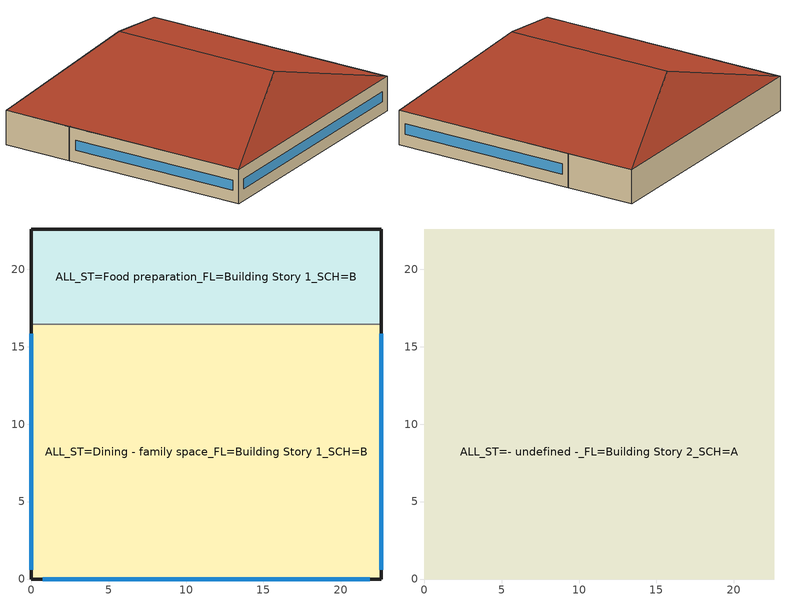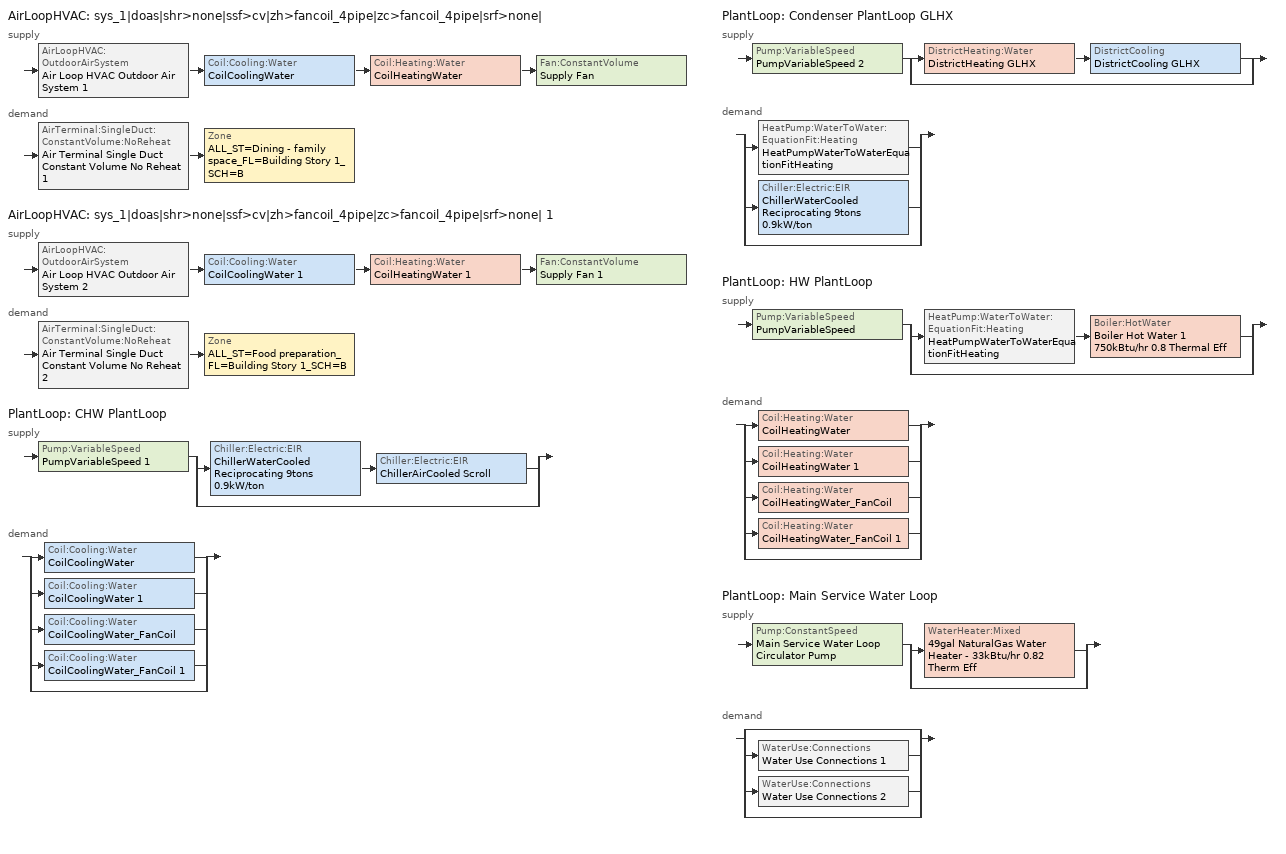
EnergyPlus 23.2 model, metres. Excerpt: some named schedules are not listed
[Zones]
ALL_ST=Dining - family space_FL=Building Story 1_SCH=B
 floor foundation (BTAP-Grnd-Floor-Mass:U-0.678_std): 22.61,16.44 22.61,0 0,0 0,16.44 z0
 wall outside (BTAP-Ext-Wall-Mass:U-0.346): 0,16.44 0,0 22.61,0 22.61,16.44 z0:3.05
 wall to ALL_ST=Food preparation_FL=Building Story 1_SCH=B (BTAP-Int-Wall): 22.61,16.44 0,16.44 z0:3.05
 window (BTAP-Ext-FixedWindow:U=0.295 SHGC=0.490): 22.61,0.6 22.61,15.84 / 0.75,0 21.86,0 / 0,15.84 0,0.6 z1.07:1.98
ALL_ST=Food preparation_FL=Building Story 1_SCH=B
 floor foundation (BTAP-Grnd-Floor-Mass:U-0.678_std): 22.61,22.61 22.61,16.44 0,16.44 0,22.61 z0
 wall outside (BTAP-Ext-Wall-Mass:U-0.346): 22.61,16.44 22.61,22.61 0,22.61 0,16.44 z0:3.05
ALL_ST=- undefined -_FL=Building Story 2_SCH=A
 floor to ALL_ST=Dining - family space_FL=Building Story 1_SCH=B (BTAP-Int-Floor): 22.61,16.44 22.61,0 0,0 0,16.44 z3.05
 floor to ALL_ST=Food preparation_FL=Building Story 1_SCH=B (BTAP-Int-Floor): 22.61,22.61 22.61,16.44 0,16.44 0,22.61 z3.05
 roof outside (BTAP-Ext-Roof-Metal:U-0.227): 11.3,3.77,6.82 22.61,0,3.05 22.61,22.61,3.05 11.3,18.84,6.82; 11.3,18.84,6.82 22.61,22.61,3.05 0,22.61,3.05; 11.3,3.77,6.82 0,0,3.05 22.61,0,3.05; 11.3,18.84,6.82 0,22.61,3.05 0,0,3.05 11.3,3.77,6.82
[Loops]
AirLoopHVAC 'sys_1|doas|shr>none|ssf>cv|zh>fancoil_4pipe|zc>fancoil_4pipe|srf>none|'
 supply: AirLoopHVAC:OutdoorAirSystem 'Air Loop HVAC Outdoor Air System 1' > Coil:Cooling:Water 'CoilCoolingWater' > Coil:Heating:Water 'CoilHeatingWater' > Fan:ConstantVolume 'Supply Fan'
 demand: AirTerminal:SingleDuct:ConstantVolume:NoReheat 'Air Terminal Single Duct Constant Volume No Reheat 1' > Zone 'ALL_ST=Dining - family space_FL=Building Story 1_SCH=B'
AirLoopHVAC 'sys_1|doas|shr>none|ssf>cv|zh>fancoil_4pipe|zc>fancoil_4pipe|srf>none| 1'
 supply: AirLoopHVAC:OutdoorAirSystem 'Air Loop HVAC Outdoor Air System 2' > Coil:Cooling:Water 'CoilCoolingWater 1' > Coil:Heating:Water 'CoilHeatingWater 1' > Fan:ConstantVolume 'Supply Fan 1'
 demand: AirTerminal:SingleDuct:ConstantVolume:NoReheat 'Air Terminal Single Duct Constant Volume No Reheat 2' > Zone 'ALL_ST=Food preparation_FL=Building Story 1_SCH=B'
PlantLoop 'CHW PlantLoop'
 supply: Pump:VariableSpeed 'PumpVariableSpeed 1' > split
  | Chiller:Electric:EIR 'ChillerWaterCooled Reciprocating 9tons 0.9kW/ton' > Chiller:Electric:EIR 'ChillerAirCooled Scroll'
  | bypass
 demand: split
  | Coil:Cooling:Water 'CoilCoolingWater'
  | Coil:Cooling:Water 'CoilCoolingWater 1'
  | Coil:Cooling:Water 'CoilCoolingWater_FanCoil'
  | Coil:Cooling:Water 'CoilCoolingWater_FanCoil 1'
  | bypass
PlantLoop 'Condenser PlantLoop GLHX'
 supply: Pump:VariableSpeed 'PumpVariableSpeed 2' > split
  | DistrictHeating:Water 'DistrictHeating GLHX' > DistrictCooling 'DistrictCooling GLHX'
  | bypass
 demand: split
  | HeatPump:WaterToWater:EquationFit:Heating 'HeatPumpWaterToWaterEquationFitHeating'
  | Chiller:Electric:EIR 'ChillerWaterCooled Reciprocating 9tons 0.9kW/ton'
  | bypass
PlantLoop 'HW PlantLoop'
 supply: Pump:VariableSpeed 'PumpVariableSpeed' > split
  | HeatPump:WaterToWater:EquationFit:Heating 'HeatPumpWaterToWaterEquationFitHeating' > Boiler:HotWater 'Boiler Hot Water 1 750kBtu/hr 0.8 Thermal Eff'
  | bypass
 demand: split
  | Coil:Heating:Water 'CoilHeatingWater'
  | Coil:Heating:Water 'CoilHeatingWater 1'
  | Coil:Heating:Water 'CoilHeatingWater_FanCoil'
  | Coil:Heating:Water 'CoilHeatingWater_FanCoil 1'
  | bypass
PlantLoop 'Main Service Water Loop'
 supply: Pump:ConstantSpeed 'Main Service Water Loop Circulator Pump' > split
  | WaterHeater:Mixed '49gal NaturalGas Water Heater - 33kBtu/hr 0.82 Therm Eff'
  | bypass
 demand: split
  | bypass
  | WaterUse:Connections 'Water Use Connections 1'
  | WaterUse:Connections 'Water Use Connections 2'
  | bypass
[Building]
FullServiceRestaurant: North Axis {deg}=0; Terrain=City; Loads Convergence Tolerance Value {W}=0.04; Temperature Convergence Tolerance Value {deltaC}=0.2; Solar Distribution=FullInteriorAndExterior; Maximum Number of Warmup Days=25; Minimum Number of Warmup Days=6
[Site:Location]
Calgary Intl AP_AB_CAN: Latitude {deg}=51.11; Longitude {deg}=-114.02; Time Zone {hr}=-7; Elevation {m}=1084.1
[Site:GroundTemperature:BuildingSurface]
19.527, 19.502, 19.536, 19.598, 20.002, 21.64, 22.225, 22.375, 21.449, 20.121, 19.802, 19.633
[Site:WaterMainsTemperature]
Calculation Method=Correlation; Annual Average Outdoor Air Temperature {C}=4.69167; Maximum Difference In Monthly Average Outdoor Air Temperatures {deltaC}=24.6
[SizingPeriod:DesignDay] Day of Month=21; Dry-Bulb Temperature Range Modifier Type=DefaultMultipliers; Humidity Condition Type=Wetbulb; Barometric Pressure {Pa}=88961; Rain Indicator=No; Snow Indicator=No; Daylight Saving Time Indicator=No; Begin Environment Reset Mode=FullResetAtBeginEnvironment
Name | Month | Day Type | Maximum Dry-Bulb Temperature {C} | Daily Dry-Bulb Temperature Range {deltaC} | Wetbulb or DewPoint at Maximum Dry-Bulb {C} | Wind Speed {m/s} | Wind Direction {deg} | Solar Model Indicator | ASHRAE Clear Sky Optical Depth for Beam Irradiance (taub) | ASHRAE Clear Sky Optical Depth for Diffuse Irradiance (taud) | Sky Clearness
Calgary Intl AP Ann Clg .4% Condns DB=>MWB | 7 | SummerDesignDay | 28.8 | 12.3 | 16 | 4.5 | 160 | ASHRAETau | 0.34 | 2.419
Calgary Intl AP Ann Htg 99.6% Condns DB | 1 | WinterDesignDay | -27.7 | 0 | -27.7 | 2.7 | 200 | ASHRAEClearSky |  |  | 0
[Material] Thermal Absorptance=0.9
Name | Roughness | Thickness {m} | Conductivity {W/m-K} | Density {kg/m3} | Specific Heat {J/kg-K} | Solar Absorptance | Visible Absorptance
1/2IN Gypsum 1 | Smooth | 0.0127 | 0.16 | 784.9 | 830 | 0.4 | 0.4
100mm Normalweight concrete floor 1 | MediumSmooth | 0.1016 | 2.31 | 2322 | 832 | 0.7 | 0.7
1IN Stucco 1 | Smooth | 0.0253 | 0.6918 | 1858 | 837 | 0.7 | 0.92
6 in. Normalweight Concrete Floor 1 | MediumRough | 0.1524 | 2.31 | 2322 | 832 | 0.7 | 0.7
8IN CONCRETE HW RefBldg 1 | Rough | 0.2032 | 1.311 | 2240 | 836.8 | 0.7 | 0.7
Expanded Polystyrene | MediumSmooth | 0.0408596 | 0.029 | 29 | 1210 | 0.7 | 0.7
G01 13mm gypsum board 1 | Smooth | 0.0127 | 0.16 | 800 | 1090 | 0.7 | 0.5
Metal Roof Surface 1 | Smooth | 0.0008 | 45.28 | 7824 | 500 | 0.7 | 0.7
[Material:NoMass] Roughness=Smooth; Thermal Absorptance=0.9; Solar Absorptance=0.7
Name | Thermal Resistance {m2-K/W} | Visible Absorptance
Typical Carpet Pad | 0.21648 | 0.8
Typical Insulation 2 | 2.61923 | 0.7
Typical Insulation 3 | 4.40527 | 0.7
[WindowMaterial:SimpleGlazingSystem]
SimpleGlazing:U=0.295 SHGC=0.490: U-Factor {W/m2-K}=2.95; Solar Heat Gain Coefficient=0.49; Visible Transmittance=0.21
[Construction]
BTAP-Ext-FixedWindow:U=0.295 SHGC=0.490: SimpleGlazing:U=0.295 SHGC=0.490
BTAP-Ext-Roof-Metal:U-0.227: Metal Roof Surface 1, Typical Insulation 3
BTAP-Ext-Wall-Mass:U-0.346: 1IN Stucco 1, 8IN CONCRETE HW RefBldg 1, Typical Insulation 2, 1/2IN Gypsum 1
BTAP-Grnd-Floor-Mass:U-0.678_std: 6 in. Normalweight Concrete Floor 1, Expanded Polystyrene
BTAP-Int-Floor: 100mm Normalweight concrete floor 1, Typical Carpet Pad
BTAP-Int-Wall: G01 13mm gypsum board 1, G01 13mm gypsum board 1
[Zone] Multiplier=1
Name | Part of Total Floor Area
ALL_ST=- undefined -_FL=Building Story 2_SCH=A | No
ALL_ST=Dining - family space_FL=Building Story 1_SCH=B; ALL_ST=Food preparation_FL=Building Story 1_SCH=B | Yes
[Space]
Name | Zone | Volume {m3} | Space Type
attic | ALL_ST=- undefined -_FL=Building Story 2_SCH=A | 856.259 | Space Function - undefined -
Dining | ALL_ST=Dining - family space_FL=Building Story 1_SCH=B | 1133.39 | Space Function Dining - family space
Kitchen | ALL_ST=Food preparation_FL=Building Story 1_SCH=B | 425.019 | Space Function Food preparation
[SpaceList]
Space Function - undefined -: attic
Space Function Dining - family space: Dining
Space Function Food preparation: Kitchen
[ZoneInfiltration:DesignFlowRate] Schedule=Always On Discrete; Design Flow Rate Calculation Method=Flow/ExteriorArea; Flow Rate per Exterior Surface Area {m3/s-m2}=0.001116; Constant Term Coefficient=0; Temperature Term Coefficient=0; Velocity Term Coefficient=0.224; Velocity Squared Term Coefficient=0
Name | Zone or ZoneList or Space or SpaceList
attic Infiltration | attic
Dining Infiltration | Dining
Kitchen Infiltration | Kitchen
[Lights] Schedule=NECB-B-Lighting; Design Level Calculation Method=Watts/Area; Fraction Radiant=0.5; Fraction Visible=0.2; Fraction Replaceable=1
Name | Zone or ZoneList or Space or SpaceList | Watts per Zone Floor Area {W/m2}
Space Function Dining - family space Lights | Space Function Dining - family space | 9.59992
Space Function Food preparation Lights | Space Function Food preparation | 10.6999
[People] Number of People Schedule=NECB-B-Occupancy; Number of People Calculation Method=People/Area; Fraction Radiant=0.3; Activity Level Schedule=NECB-Activity; Work Efficiency Schedule=Work Efficiency Schedule; Clothing Insulation Schedule=Clothing Schedule; Air Velocity Schedule=Air Velocity Schedule
Name | Zone or ZoneList or Space or SpaceList | People per Floor Area {person/m2}
Space Function Dining - family space People | Space Function Dining - family space | 0.0999967
Space Function Food preparation People | Space Function Food preparation | 0.0500522
[ElectricEquipment] Schedule=NECB-B-Electric-Equipment; Design Level Calculation Method=Watts/Area; Fraction Radiant=0.5
Name | Zone or ZoneList or Space or SpaceList | Watts per Zone Floor Area {W/m2}
Space Function Dining - family space Elec Equip | Space Function Dining - family space | 0.999992
Space Function Food preparation Elec Equip | Space Function Food preparation | 9.99992
[SurfaceProperty:ExposedFoundationPerimeter] Exposed Perimeter Calculation Method=TotalExposedPerimeter
Name | Total Exposed Perimeter {m}
Dining_Floor | 55.4941
Kitchen_Floor | 34.9407
[ZoneControl:Thermostat] Temperature Difference Between Cutout And Setpoint {deltaC}=0
Name | Zone or ZoneList | Control Type Schedule | Control 1
ALL_ST=Dining - family space_FL=Building Story 1_SCH=B Thermostat | ALL_ST=Dining - family space_FL=Building Story 1_SCH=B | ALL_ST=Dining - family space_FL=Building Story 1_SCH=B Thermostat Schedule | Space Function Dining - family space Thermostat 3
ALL_ST=Food preparation_FL=Building Story 1_SCH=B Thermostat | ALL_ST=Food preparation_FL=Building Story 1_SCH=B | ALL_ST=Food preparation_FL=Building Story 1_SCH=B Thermostat Schedule | Space Function Food preparation Thermostat 3
[ThermostatSetpoint:DualSetpoint] Heating Setpoint Temperature Schedule=NECB-B-Thermostat Setpoint-Heating; Cooling Setpoint Temperature Schedule=NECB-B-Thermostat Setpoint-Cooling
Space Function Dining - family space Thermostat 3; Space Function Food preparation Thermostat 3
[AirTerminal:SingleDuct:ConstantVolume:NoReheat] Availability Schedule=Always On Discrete; Maximum Air Flow Rate {m3/s}=AutoSize
Air Terminal Single Duct Constant Volume No Reheat 1; Air Terminal Single Duct Constant Volume No Reheat 2
[Fan:OnOff] Availability Schedule=Always On Discrete; Fan Total Efficiency=0.39975; Pressure Rise {Pa}=270.9; Maximum Flow Rate {m3/s}=Autosize; Motor Efficiency=0.615; Motor In Airstream Fraction=1
Name | Fan Power Ratio Function of Speed Ratio Curve | Fan Efficiency Ratio Function of Speed Ratio Curve
FanOnOff | Fan On Off Power Curve | Fan On Off Efficiency Curve
FanOnOff 1 | Fan On Off Power Curve 1 | Fan On Off Efficiency Curve 1
[Coil:Cooling:Water] Availability Schedule=Always On Discrete; Design Water Flow Rate {m3/s}=Autosize; Design Air Flow Rate {m3/s}=Autosize; Design Inlet Water Temperature {C}=Autosize; Design Inlet Air Temperature {C}=Autosize; Design Outlet Air Temperature {C}=Autosize; Design Inlet Air Humidity Ratio {kgWater/kgDryAir}=Autosize; Design Outlet Air Humidity Ratio {kgWater/kgDryAir}=Autosize; Type of Analysis=SimpleAnalysis; Heat Exchanger Configuration=CrossFlow
CoilCoolingWater_FanCoil; CoilCoolingWater_FanCoil 1; CoilCoolingWater; CoilCoolingWater 1
[Coil:Heating:Water] Availability Schedule=Always On Discrete; U-Factor Times Area Value {W/K}=Autosize; Maximum Water Flow Rate {m3/s}=Autosize; Performance Input Method=UFactorTimesAreaAndDesignWaterFlowRate; Rated Capacity {W}=Autosize; Rated Inlet Water Temperature {C}=82.2; Rated Inlet Air Temperature {C}=16.6; Rated Outlet Water Temperature {C}=71.1; Rated Outlet Air Temperature {C}=32.2; Rated Ratio for Air and Water Convection=0.5
CoilHeatingWater_FanCoil; CoilHeatingWater_FanCoil 1; CoilHeatingWater; CoilHeatingWater 1
[ZoneHVAC:FourPipeFanCoil] Availability Schedule=Always On Discrete; Capacity Control Method=CyclingFan; Maximum Supply Air Flow Rate {m3/s}=Autosize; Maximum Outdoor Air Flow Rate {m3/s}=1e-06; Maximum Cold Water Flow Rate {m3/s}=Autosize; Maximum Hot Water Flow Rate {m3/s}=Autosize; Supply Air Fan Operating Mode Schedule=Always Off Discrete; Minimum Supply Air Temperature in Cooling Mode {C}=Autosize; Maximum Supply Air Temperature in Heating Mode {C}=Autosize
Name | Supply Air Fan | Cooling Coil | Heating Coil
ZoneHVACFourPipeFanCoil | FanOnOff | CoilCoolingWater_FanCoil | CoilHeatingWater_FanCoil
ZoneHVACFourPipeFanCoil 1 | FanOnOff 1 | CoilCoolingWater_FanCoil 1 | CoilHeatingWater_FanCoil 1
[Zone equipment]
ALL_ST=Dining - family space_FL=Building Story 1_SCH=B: Air Terminal Single Duct Constant Volume No Reheat 1, ZoneHVACFourPipeFanCoil
ALL_ST=Food preparation_FL=Building Story 1_SCH=B: Air Terminal Single Duct Constant Volume No Reheat 2, ZoneHVACFourPipeFanCoil 1
[Sizing:Zone] Zone Cooling Design Supply Air Temperature Input Method=TemperatureDifference; Zone Cooling Design Supply Air Temperature {C}=13; Zone Cooling Design Supply Air Temperature Difference {deltaC}=11; Zone Heating Design Supply Air Temperature Input Method=TemperatureDifference; Zone Heating Design Supply Air Temperature {C}=43; Zone Heating Design Supply Air Temperature Difference {deltaC}=21; Zone Cooling Design Supply Air Humidity Ratio {kgWater/kgDryAir}=0.0085; Zone Heating Design Supply Air Humidity Ratio {kgWater/kgDryAir}=0.008; Zone Heating Sizing Factor=1.3; Zone Cooling Sizing Factor=1.1; Cooling Design Air Flow Method=DesignDay; Cooling Design Air Flow Rate {m3/s}=0; Cooling Minimum Air Flow per Zone Floor Area {m3/s-m2}=0.000762; Cooling Minimum Air Flow {m3/s}=0; Cooling Minimum Air Flow Fraction=0; Heating Design Air Flow Method=DesignDay; Heating Design Air Flow Rate {m3/s}=0; Heating Maximum Air Flow per Zone Floor Area {m3/s-m2}=0.002032; Heating Maximum Air Flow {m3/s}=0.141576; Heating Maximum Air Flow Fraction=0.3; Account for Dedicated Outdoor Air System=No; Zone Load Sizing Method=Sensible Load Only No Latent Load; Zone Latent Cooling Design Supply Air Humidity Ratio Input Method=HumidityRatioDifference; Zone Cooling Design Supply Air Humidity Ratio Difference {kgWater/kgDryAir}=0.005; Zone Latent Heating Design Supply Air Humidity Ratio Input Method=HumidityRatioDifference; Zone Humidification Design Supply Air Humidity Ratio Difference {kgWater/kgDryAir}=0.005
Name | Design Specification Outdoor Air Object
ALL_ST=Dining - family space_FL=Building Story 1_SCH=B | ALL_ST=Dining - family space_FL=Building Story 1_SCH=B DSOA Space List
ALL_ST=Food preparation_FL=Building Story 1_SCH=B | ALL_ST=Food preparation_FL=Building Story 1_SCH=B DSOA Space List
[Controller:MechanicalVentilation] Demand Controlled Ventilation=No; System Outdoor Air Method=ZoneSum
Name | Availability Schedule | Zone or ZoneList Name 1 | Design Specification Outdoor Air Object Name 1
Controller Mechanical Ventilation 1 | sys_1|doas|shr>none|ssf>cv|zh>fancoil_4pipe|zc>fancoil_4pipe|srf>none| Occ Sch | ALL_ST=Dining - family space_FL=Building Story 1_SCH=B | Space Function Dining - family space Ventilation
Controller Mechanical Ventilation 2 | sys_1|doas|shr>none|ssf>cv|zh>fancoil_4pipe|zc>fancoil_4pipe|srf>none| 1 Occ Sch | ALL_ST=Food preparation_FL=Building Story 1_SCH=B | Space Function Food preparation Ventilation
[DesignSpecification:OutdoorAir] Outdoor Air Method=Sum; Outdoor Air Flow per Zone Floor Area {m3/s-m2}=0; Outdoor Air Flow per Zone {m3/s}=0; Outdoor Air Flow Air Changes per Hour {1/hr}=0
Name | Outdoor Air Flow per Person {m3/s-person}
Space Function Dining - family space Ventilation | 0.0711223
Space Function Food preparation Ventilation | 0.0304482
[DesignSpecification:OutdoorAir:SpaceList]
Name | Space Name 1 | Space Design Specification Outdoor Air Object Name 1
ALL_ST=Dining - family space_FL=Building Story 1_SCH=B DSOA Space List | Dining | Space Function Dining - family space Ventilation
ALL_ST=Food preparation_FL=Building Story 1_SCH=B DSOA Space List | Kitchen | Space Function Food preparation Ventilation
[AirLoopHVAC] Design Supply Air Flow Rate {m3/s}=AutoSize; Design Return Air Flow Fraction of Supply Air Flow=1
sys_1|doas|shr>none|ssf>cv|zh>fancoil_4pipe|zc>fancoil_4pipe|srf>none|; sys_1|doas|shr>none|ssf>cv|zh>fancoil_4pipe|zc>fancoil_4pipe|srf>none| 1
[Sizing:System] Type of Load to Size On=VentilationRequirement; Design Outdoor Air Flow Rate {m3/s}=Autosize; Central Heating Maximum System Air Flow Ratio=1; Preheat Design Temperature {C}=7; Preheat Design Humidity Ratio {kgWater/kgDryAir}=0.008; Precool Design Temperature {C}=13; Precool Design Humidity Ratio {kgWater/kgDryAir}=0.008; Central Cooling Design Supply Air Temperature {C}=13; Central Heating Design Supply Air Temperature {C}=22; Type of Zone Sum to Use=NonCoincident; 100% Outdoor Air in Cooling=Yes; 100% Outdoor Air in Heating=Yes; Central Cooling Design Supply Air Humidity Ratio {kgWater/kgDryAir}=0.0085; Central Heating Design Supply Air Humidity Ratio {kgWater/kgDryAir}=0.008; Cooling Supply Air Flow Rate Method=DesignDay; Cooling Supply Air Flow Rate {m3/s}=0; Cooling Supply Air Flow Rate Per Floor Area {m3/s-m2}=0.00996765; Cooling Fraction of Autosized Cooling Supply Air Flow Rate=1; Cooling Supply Air Flow Rate Per Unit Cooling Capacity {m3/s-W}=3.94755e-05; Heating Supply Air Flow Rate Method=DesignDay; Heating Supply Air Flow Rate {m3/s}=0; Heating Supply Air Flow Rate Per Floor Area {m3/s-m2}=0.00996765; Heating Fraction of Autosized Heating Supply Air Flow Rate=1; Heating Fraction of Autosized Cooling Supply Air Flow Rate=1; Heating Supply Air Flow Rate Per Unit Heating Capacity {m3/s-W}=3.15882e-05; System Outdoor Air Method=ZoneSum; Zone Maximum Outdoor Air Fraction=1; Cooling Design Capacity Method=CoolingDesignCapacity; Cooling Design Capacity {W}=Autosize; Cooling Design Capacity Per Floor Area {W/m2}=234.7; Fraction of Autosized Cooling Design Capacity=1; Heating Design Capacity Method=HeatingDesignCapacity; Heating Design Capacity {W}=Autosize; Heating Design Capacity Per Floor Area {W/m2}=157; Fraction of Autosized Heating Design Capacity=1; Central Cooling Capacity Control Method=OnOff; Occupant Diversity=Autosize
sys_1|doas|shr>none|ssf>cv|zh>fancoil_4pipe|zc>fancoil_4pipe|srf>none|; sys_1|doas|shr>none|ssf>cv|zh>fancoil_4pipe|zc>fancoil_4pipe|srf>none| 1
[Controller:WaterCoil] Control Variable=Temperature; Actuator Variable=Flow; Maximum Actuated Flow {m3/s}=Autosize; Minimum Actuated Flow {m3/s}=0
Name | Action | Controller Convergence Tolerance {deltaC}
Controller Water Coil 3; Controller Water Coil 4 | Reverse | Autosize
Controller Water Coil 1; Controller Water Coil 2 | Normal | 0.0001
[AvailabilityManager:NightCycle] Applicability Schedule=Always On Discrete; Control Type=CycleOnAny; Thermostat Tolerance {deltaC}=1; Cycling Run Time Control Type=FixedRunTime; Cycling Run Time {s}=3600
Name | Fan Schedule
Availability Manager Night Cycle 1 | sys_1|doas|shr>none|ssf>cv|zh>fancoil_4pipe|zc>fancoil_4pipe|srf>none| Occ Sch
Availability Manager Night Cycle 2 | sys_1|doas|shr>none|ssf>cv|zh>fancoil_4pipe|zc>fancoil_4pipe|srf>none| 1 Occ Sch
[Controller:OutdoorAir] Minimum Outdoor Air Flow Rate {m3/s}=Autosize; Maximum Outdoor Air Flow Rate {m3/s}=Autosize; Economizer Control Type=NoEconomizer; Economizer Control Action Type=ModulateFlow; Economizer Maximum Limit Dry-Bulb Temperature {C}=28; Economizer Maximum Limit Enthalpy {J/kg}=64000; Economizer Minimum Limit Dry-Bulb Temperature {C}=-100; Lockout Type=NoLockout; Minimum Limit Type=FixedMinimum; High Humidity Control=No; Control High Indoor Humidity Based on Outdoor Humidity Ratio=Yes; Heat Recovery Bypass Control Type=BypassWhenWithinEconomizerLimits; Economizer Operation Staging=InterlockedWithMechanicalCooling
Name | Minimum Outdoor Air Schedule | Mechanical Ventilation Controller
Controller Outdoor Air 1 | sys_1|doas|shr>none|ssf>cv|zh>fancoil_4pipe|zc>fancoil_4pipe|srf>none| Occ Sch | Controller Mechanical Ventilation 1
Controller Outdoor Air 2 | sys_1|doas|shr>none|ssf>cv|zh>fancoil_4pipe|zc>fancoil_4pipe|srf>none| 1 Occ Sch | Controller Mechanical Ventilation 2
[AvailabilityManager:Scheduled] Schedule=Always On Discrete
Air Loop HVAC Outdoor Air System 1 Availability Manager; Air Loop HVAC Outdoor Air System 2 Availability Manager
[SetpointManager:MixedAir] Control Variable=Temperature
Name | Setpoint Node or NodeList
sys_1|doas|shr>none|ssf>cv|zh>fancoil_4pipe|zc>fancoil_4pipe|srf>none| Mixed Air Node OS Default SPM | sys_1|doas|shr>none|ssf>cv|zh>fancoil_4pipe|zc>fancoil_4pipe|srf>none| Mixed Air Node
CoilCoolingWater Outlet Air Node OS Default SPM | CoilCoolingWater Outlet Air Node
CoilHeatingWater Outlet Air Node OS Default SPM | CoilHeatingWater Outlet Air Node
sys_1|doas|shr>none|ssf>cv|zh>fancoil_4pipe|zc>fancoil_4pipe|srf>none| 1 Mixed Air Node OS Default SPM | sys_1|doas|shr>none|ssf>cv|zh>fancoil_4pipe|zc>fancoil_4pipe|srf>none| 1 Mixed Air Node
CoilCoolingWater 1 Outlet Air Node OS Default SPM | CoilCoolingWater 1 Outlet Air Node
CoilHeatingWater 1 Outlet Air Node OS Default SPM | CoilHeatingWater 1 Outlet Air Node
[Fan:ConstantVolume] Fan Total Efficiency=0.39975; Pressure Rise {Pa}=640; Maximum Flow Rate {m3/s}=AutoSize; Motor Efficiency=0.615; Motor In Airstream Fraction=1
Name | Availability Schedule
Supply Fan | sys_1|doas|shr>none|ssf>cv|zh>fancoil_4pipe|zc>fancoil_4pipe|srf>none| Occ Sch
Supply Fan 1 | sys_1|doas|shr>none|ssf>cv|zh>fancoil_4pipe|zc>fancoil_4pipe|srf>none| 1 Occ Sch
[SetpointManager:Warmest] Control Variable=Temperature; Minimum Setpoint Temperature {C}=13; Maximum Setpoint Temperature {C}=22; Strategy=MaximumTemperature
Name | HVAC Air Loop | Setpoint Node or NodeList
Setpoint Manager Warmest 1 | sys_1|doas|shr>none|ssf>cv|zh>fancoil_4pipe|zc>fancoil_4pipe|srf>none| | sys_1|doas|shr>none|ssf>cv|zh>fancoil_4pipe|zc>fancoil_4pipe|srf>none| Supply Outlet Node
Setpoint Manager Warmest 2 | sys_1|doas|shr>none|ssf>cv|zh>fancoil_4pipe|zc>fancoil_4pipe|srf>none| 1 | sys_1|doas|shr>none|ssf>cv|zh>fancoil_4pipe|zc>fancoil_4pipe|srf>none| 1 Supply Outlet Node
[PlantLoop] Fluid Type=Water; Minimum Loop Flow Rate {m3/s}=0; Plant Loop Volume {m3}=Autocalculate; Load Distribution Scheme=Optimal; Plant Loop Demand Calculation Scheme=SingleSetpoint; Common Pipe Simulation=None
Name | Plant Equipment Operation Scheme | Maximum Loop Temperature {C} | Minimum Loop Temperature {C} | Maximum Loop Flow Rate {m3/s}
CHW PlantLoop | CHW PlantLoop Operation Schemes | 100 | 0 | Autosize
Condenser PlantLoop GLHX | Condenser PlantLoop GLHX Operation Schemes | 100 | 0 | 0.00547288
HW PlantLoop | HW PlantLoop Operation Schemes | 100 | 0 | Autosize
Main Service Water Loop | Main Service Water Loop Operation Schemes | 60 | 10 | Autosize
[Sizing:Plant] Sizing Option=NonCoincident; Zone Timesteps in Averaging Window=1; Coincident Sizing Factor Mode=None
Name | Loop Type | Design Loop Exit Temperature {C} | Loop Design Temperature Difference {deltaC}
CHW PlantLoop | Cooling | 7 | 6
Condenser PlantLoop GLHX | Condenser | 82 | 10
HW PlantLoop | Heating | 50 | 5
Main Service Water Loop | Heating | 60 | 5
[Pump:VariableSpeed] Design Pump Head {Pa}=179352; Design Power Consumption {W}=Autosize; Fraction of Motor Inefficiencies to Fluid Stream=0; Coefficient 1 of the Part Load Performance Curve=0; Coefficient 2 of the Part Load Performance Curve=1; Coefficient 3 of the Part Load Performance Curve=0; Coefficient 4 of the Part Load Performance Curve=0; Design Minimum Flow Rate {m3/s}=0; Pump Control Type=Intermittent; Skin Loss Radiative Fraction=0.5; Design Power Sizing Method=PowerPerFlowPerPressure; Design Electric Power per Unit Flow Rate {W/(m3/s)}=348701.1; Design Shaft Power per Unit Flow Rate per Unit Head {W/((m3/s)-Pa)}=1.28205; Design Minimum Flow Rate Fraction=0
Name | Design Maximum Flow Rate {m3/s} | Motor Efficiency
PumpVariableSpeed 1 | Autosize | 0.855
PumpVariableSpeed 2 | 0.00547288 | 0.865
PumpVariableSpeed | Autosize | 0.895
[Chiller:Electric:EIR] Reference Leaving Chilled Water Temperature {C}=6.67; Reference Entering Condenser Fluid Temperature {C}=29.4; Reference Chilled Water Flow Rate {m3/s}=Autosize; Reference Condenser Fluid Flow Rate {m3/s}=Autosize; Minimum Part Load Ratio=0.25; Maximum Part Load Ratio=1; Optimum Part Load Ratio=1; Minimum Unloading Ratio=0.25; Condenser Fan Power Ratio {W/W}=0; Fraction of Compressor Electric Consumption Rejected by Condenser=1; Leaving Chilled Water Lower Temperature Limit {C}=2; Chiller Flow Mode=LeavingSetpointModulated; Sizing Factor=1; Basin Heater Capacity {W/K}=0; Basin Heater Setpoint Temperature {C}=10; Condenser Heat Recovery Relative Capacity Fraction=1
Name | Reference Capacity {W} | Reference COP {W/W} | Cooling Capacity Function of Temperature Curve | Electric Input to Cooling Output Ratio Function of Temperature Curve | Electric Input to Cooling Output Ratio Function of Part Load Ratio Curve | Condenser Type
ChillerWaterCooled Reciprocating 9tons 0.9kW/ton | 30256.1 | 3.8 | WaterCooled_Reciprocating_CAPFT_NECB2011 | WaterCooled_Reciprocating_EIRFT_NECB2011 | WaterCooled_Reciprocating_EIRFPLR_NECB2011 | WaterCooled
ChillerAirCooled Scroll | 45384.2 | 2.866 | AirCooled_Scroll_CAPFT_NECB2011 | AirCooled_Scroll_EIRFT_NECB2011 | AirCooled_Scroll_EIRFPLR_NECB2011 | AirCooled
[SetpointManager:Scheduled] Control Variable=Temperature
Name | Schedule | Setpoint Node or NodeList
SetpointManagerScheduled 1 | Schedule Constant 2 | CHW PlantLoop Supply Outlet Node
SetpointManagerScheduled 2 | Schedule Constant 3 | DistrictHeating GLHX Outlet Water Node
SetpointManagerScheduled 3 | Schedule Constant 4 | Condenser PlantLoop GLHX Supply Outlet Node
SetpointManagerScheduled | Schedule Constant 1 | HW PlantLoop Supply Outlet Node
Service hot water setpoint manager | Service Water Loop Temp - 140F | Main Service Water Loop Supply Outlet Node
[PlantEquipmentOperationSchemes] Control Scheme Schedule Name 1=Always On Discrete
CHW PlantLoop Operation Schemes: Control Scheme Object Type 1=PlantEquipmentOperation:CoolingLoad; Control Scheme Name 1=CHW PlantLoop Cooling Operation Scheme
Condenser PlantLoop GLHX Operation Schemes: Control Scheme Object Type 1=PlantEquipmentOperation:HeatingLoad; Control Scheme Name 1=Condenser PlantLoop GLHX Heating Operation Scheme; Control Scheme Object Type 2=PlantEquipmentOperation:CoolingLoad; Control Scheme Name 2=Condenser PlantLoop GLHX Cooling Operation Scheme; Control Scheme Schedule Name 2=Always On Discrete; Control Scheme Object Type 3=PlantEquipmentOperation:ComponentSetpoint; Control Scheme Name 3=Condenser PlantLoop GLHX Setpoint Operation Scheme; Control Scheme Schedule Name 3=Always On Discrete
HW PlantLoop Operation Schemes: Control Scheme Object Type 1=PlantEquipmentOperation:HeatingLoad; Control Scheme Name 1=HW PlantLoop Heating Operation Scheme
Main Service Water Loop Operation Schemes: Control Scheme Object Type 1=PlantEquipmentOperation:HeatingLoad; Control Scheme Name 1=Main Service Water Loop Heating Operation Scheme
[PlantEquipmentOperation:CoolingLoad] Load Range Lower Limit 1 {W}=0; Load Range Upper Limit 1 {W}=1000000000
Name | Range Equipment List Name 1
CHW PlantLoop Cooling Operation Scheme | CHW PlantLoop Cooling Equipment List
Condenser PlantLoop GLHX Cooling Operation Scheme | Condenser PlantLoop GLHX Cooling Equipment List
[PlantEquipmentList]
CHW PlantLoop Cooling Equipment List: Chiller:Electric:EIR, ChillerWaterCooled Reciprocating 9tons 0.9kW/ton, Chiller:Electric:EIR, ChillerAirCooled Scroll
Condenser PlantLoop GLHX Heating Equipment List: DistrictHeating:Water, DistrictHeating GLHX
Condenser PlantLoop GLHX Cooling Equipment List: DistrictCooling, DistrictCooling GLHX
HW PlantLoop Heating Equipment List: HeatPump:WaterToWater:EquationFit:Heating, HeatPumpWaterToWaterEquationFitHeating, Boiler:HotWater, Boiler Hot Water 1 750kBtu/hr 0.8 Thermal Eff
Main Service Water Loop Heating Equipment List: WaterHeater:Mixed, 49gal NaturalGas Water Heater - 33kBtu/hr 0.82 Therm Eff
[DistrictHeating:Water]
DistrictHeating GLHX: Nominal Capacity {W}=39714.6; Capacity Fraction Schedule=Always On Continuous
[DistrictCooling]
DistrictCooling GLHX: Nominal Capacity {W}=32338.1; Capacity Fraction Schedule=Always On Continuous
[HeatPump:WaterToWater:EquationFit:Heating]
HeatPumpWaterToWaterEquationFitHeating: Reference Load Side Flow Rate {m3/s}=Autosize; Reference Source Side Flow Rate {m3/s}=Autosize; Reference Heating Capacity {W}=87880.1; Reference Heating Power Consumption {W}=Autosize; Heating Capacity Curve=HEATPUMP_WATERTOWATER_HCAPF; Heating Compressor Power Curve=HEATPUMP_WATERTOWATER_HPOWERF; Reference Coefficient of Performance {W/W}=7.5; Sizing Factor=1
[PlantEquipmentOperation:HeatingLoad] Load Range Lower Limit 1 {W}=0; Load Range Upper Limit 1 {W}=1000000000
Name | Range Equipment List Name 1
Condenser PlantLoop GLHX Heating Operation Scheme | Condenser PlantLoop GLHX Heating Equipment List
HW PlantLoop Heating Operation Scheme | HW PlantLoop Heating Equipment List
Main Service Water Loop Heating Operation Scheme | Main Service Water Loop Heating Equipment List
[PlantEquipmentOperation:ComponentSetpoint]
Condenser PlantLoop GLHX Setpoint Operation Scheme: Equipment Object Type 1=DistrictHeating:Water; Equipment Name 1=DistrictHeating GLHX; Component Flow Rate 1 {m3/s}=Autosize; Operation Type 1=Heating
[Boiler:HotWater]
Boiler Hot Water 1 750kBtu/hr 0.8 Thermal Eff: Fuel Type=NaturalGas; Nominal Capacity {W}=131820; Nominal Thermal Efficiency=0.8; Design Water Flow Rate {m3/s}=Autosize; Minimum Part Load Ratio=0; Maximum Part Load Ratio=1; Optimum Part Load Ratio=1; Water Outlet Upper Temperature Limit {C}=99; Boiler Flow Mode=ConstantFlow; On Cycle Parasitic Electric Load {W}=0; Sizing Factor=1; Off Cycle Parasitic Fuel Load {W}=0
[Pump:ConstantSpeed]
Main Service Water Loop Circulator Pump: Design Flow Rate {m3/s}=Autosize; Design Pump Head {Pa}=284784; Design Power Consumption {W}=Autosize; Motor Efficiency=0.7; Fraction of Motor Inefficiencies to Fluid Stream=0; Pump Control Type=Intermittent; Design Power Sizing Method=PowerPerFlowPerPressure; Design Electric Power per Unit Flow Rate {W/(m3/s)}=348701.1; Design Shaft Power per Unit Flow Rate per Unit Head {W-s/m3-Pa}=1.28205
[WaterHeater:Mixed]
49gal NaturalGas Water Heater - 33kBtu/hr 0.82 Therm Eff: Tank Volume {m3}=0.184338; Setpoint Temperature Schedule=Service Water Loop Temp - 140F; Deadband Temperature Difference {deltaC}=2; Maximum Temperature Limit {C}=60; Heater Control Type=Cycle; Heater Maximum Capacity {W}=9631.68; Heater Ignition Minimum Flow Rate {m3/s}=0; Heater Ignition Delay {s}=0; Heater Fuel Type=NaturalGas; Heater Thermal Efficiency=0.82; Part Load Factor Curve=SWH-EFFFPLR-NECB2011; Off Cycle Parasitic Fuel Consumption Rate {W}=31.3783; Off Cycle Parasitic Fuel Type=NaturalGas; Off Cycle Parasitic Heat Fraction to Tank=0.8; On Cycle Parasitic Fuel Consumption Rate {W}=31.3783; On Cycle Parasitic Fuel Type=NaturalGas; On Cycle Parasitic Heat Fraction to Tank=0; Ambient Temperature Indicator=Schedule; Ambient Temperature Schedule=Water Heater Ambient Temp Schedule - 70.0f; Off Cycle Loss Coefficient to Ambient Temperature {W/K}=2.9847; Off Cycle Loss Fraction to Zone=1; On Cycle Loss Coefficient to Ambient Temperature {W/K}=2.9847; On Cycle Loss Fraction to Zone=1; Use Side Effectiveness=1; Source Side Effectiveness=1; Use Side Design Flow Rate {m3/s}=Autosize; Source Side Design Flow Rate {m3/s}=Autosize; Indirect Water Heating Recovery Time {hr}=1.5; Source Side Flow Control Mode=IndirectHeatPrimarySetpoint
[WaterHeater:Sizing]
49gal NaturalGas Water Heater - 33kBtu/hr 0.82 Therm Eff: Design Mode=PeakDraw; Time Storage Can Meet Peak Draw {hr}=0.538503; Time for Tank Recovery {hr}=0; Nominal Tank Volume for Autosizing Plant Connections {m3}=1
[WaterUse:Connections] Drain Water Heat Exchanger Type=None; Drain Water Heat Exchanger Destination=Plant
Name | Water Use Equipment Name 1
Water Use Connections 1 | Dining Service Water Use 0.38gal/min
Water Use Connections 2 | Kitchen Service Water Use 0.07gal/min
[WaterUse:Equipment] Flow Rate Fraction Schedule=NECB-B-Service Water Heating
Name | Peak Flow Rate {m3/s} | Target Temperature Schedule | Zone | Sensible Fraction Schedule | Latent Fraction Schedule
Dining Service Water Use 0.38gal/min | 2.39515e-05 | Schedule Ruleset 5 | ALL_ST=Dining - family space_FL=Building Story 1_SCH=B | Schedule Ruleset 3 | Schedule Ruleset 4
Kitchen Service Water Use 0.07gal/min | 4.49574e-06 | Schedule Ruleset 8 | ALL_ST=Food preparation_FL=Building Story 1_SCH=B | Schedule Ruleset 6 | Schedule Ruleset 7
[Foundation:Kiva]
Bldg Kiva Foundation: Wall Height Above Grade {m}=0; Wall Depth Below Slab {m}=0
[Foundation:Kiva:Settings]
Soil Conductivity {W/m-K}=1.73; Soil Density {kg/m3}=1842; Soil Specific Heat {J/kg-K}=419; Ground Solar Absorptivity=0.9; Ground Thermal Absorptivity=0.9; Ground Surface Roughness {m}=0.03; Far-Field Width {m}=40; Deep-Ground Boundary Condition=Autoselect; Deep-Ground Depth {m}=Autocalculate; Minimum Cell Dimension {m}=0.02; Maximum Cell Growth Coefficient=1.5; Simulation Timestep=Hourly
[Schedule:Day:Interval]
NECB-B-Lighting Sun|Hol Day; NECB-B-Electric-Equipment Sun|Hol Day: No, 02:00, 0.5, 10:00, 0.1, 11:00, 0.5, 23:00, 0.9, 24:00, 0.5
NECB-B-Lighting Default|Wkdy Day; NECB-B-Lighting Sat Day; NECB-B-Lighting Default; NECB-B-Electric-Equipment Default|Wkdy Day; NECB-B-Electric-Equipment Sat Day; NECB-B-Electric-Equipment Default: No, 01:00, 0.9, 02:00, 0.5, 09:00, 0.1, 10:00, 0.5, 11:00, 0.7, 24:00, 0.9
NECB-B-Occupancy Sun|Hol Day: No, 01:00, 0.1, 02:00, 0.3, 10:00, 0, 11:00, 0.1, 12:00, 0.4, 14:00, 0.5, 15:00, 0.4, 18:00, 0.2, 19:00, 0.5, 21:00, 0.7, 22:00, 0.5, 23:00, 0.3, 24:00, 0.1
NECB-B-Occupancy Default|Wkdy Day; NECB-B-Occupancy Default: No, 01:00, 0.3, 02:00, 0.1, 09:00, 0, 10:00, 0.1, 11:00, 0.2, 12:00, 0.5, 13:00, 0.9, 14:00, 0.8, 15:00, 0.5, 17:00, 0.2, 18:00, 0.3, 19:00, 0.6, 22:00, 0.9, 23:00, 0.6, 24:00, 0.4
NECB-B-Occupancy Sat Day: No, 01:00, 0.5, 02:00, 0.3, 09:00, 0, 10:00, 0.1, 11:00, 0.2, 12:00, 0.5, 13:00, 0.9, 14:00, 0.8, 15:00, 0.5, 17:00, 0.2, 18:00, 0.3, 19:00, 0.6, 22:00, 0.9, 24:00, 0.6
NECB-Activity Default; NECB-Activity Summer Design Day; NECB-Activity Winter Design Day: No, 24:00, 130
Work Efficiency Schedule Default: No, 24:00, 0
Clothing Schedule Default Winter Clothes; sys_1|doas|shr>none|ssf>cv|zh>fancoil_4pipe|zc>fancoil_4pipe|srf>none| Occ Sch Summer Design Day; sys_1|doas|shr>none|ssf>cv|zh>fancoil_4pipe|zc>fancoil_4pipe|srf>none| Occ Sch Winter Design Day: No, 24:00, 1
Air Velocity Schedule Default: No, 24:00, 0.2
sys_1|doas|shr>none|ssf>cv|zh>fancoil_4pipe|zc>fancoil_4pipe|srf>none| Occ Sch Sunday; sys_1|doas|shr>none|ssf>cv|zh>fancoil_4pipe|zc>fancoil_4pipe|srf>none| 1 Occ Sch Sunday: No, 01:00, 0, 02:00, 1, 11:00, 0, 23:00, 1, 24:00, 0
sys_1|doas|shr>none|ssf>cv|zh>fancoil_4pipe|zc>fancoil_4pipe|srf>none| Occ Sch Default; sys_1|doas|shr>none|ssf>cv|zh>fancoil_4pipe|zc>fancoil_4pipe|srf>none| 1 Occ Sch Default: No, 01:00, 1, 10:00, 0, 24:00, 1
sys_1|doas|shr>none|ssf>cv|zh>fancoil_4pipe|zc>fancoil_4pipe|srf>none| Occ Sch Saturday: No, 02:00, 1, 10:00, 0, 24:00, 1
[Schedule:Week:Daily]
NECB-B-Lighting Week Rule - Jan1-Dec31: NECB-B-Lighting Sun|Hol Day, NECB-B-Lighting Default|Wkdy Day, NECB-B-Lighting Default|Wkdy Day, NECB-B-Lighting Default|Wkdy Day, NECB-B-Lighting Default|Wkdy Day, NECB-B-Lighting Default|Wkdy Day, NECB-B-Lighting Sat Day, NECB-B-Lighting Default, NECB-B-Lighting Default, NECB-B-Lighting Default, NECB-B-Lighting Default, NECB-B-Lighting Default
NECB-B-Occupancy Week Rule - Jan1-Dec31: NECB-B-Occupancy Sun|Hol Day, NECB-B-Occupancy Default|Wkdy Day, NECB-B-Occupancy Default|Wkdy Day, NECB-B-Occupancy Default|Wkdy Day, NECB-B-Occupancy Default|Wkdy Day, NECB-B-Occupancy Default|Wkdy Day, NECB-B-Occupancy Sat Day, NECB-B-Occupancy Default, NECB-B-Occupancy Default, NECB-B-Occupancy Default, NECB-B-Occupancy Default, NECB-B-Occupancy Default
NECB-Activity Week Rule - Jan1-Dec31: NECB-Activity Default, NECB-Activity Default, NECB-Activity Default, NECB-Activity Default, NECB-Activity Default, NECB-Activity Default, NECB-Activity Default, NECB-Activity Default, NECB-Activity Summer Design Day, NECB-Activity Winter Design Day, NECB-Activity Default, NECB-Activity Default
Work Efficiency Schedule Week Rule - Jan1-Dec31: Work Efficiency Schedule Default, Work Efficiency Schedule Default, Work Efficiency Schedule Default, Work Efficiency Schedule Default, Work Efficiency Schedule Default, Work Efficiency Schedule Default, Work Efficiency Schedule Default, Work Efficiency Schedule Default, Work Efficiency Schedule Default, Work Efficiency Schedule Default, Work Efficiency Schedule Default, Work Efficiency Schedule Default
Clothing Schedule Week Rule - Jan1-Dec31: Clothing Schedule Default Winter Clothes, Clothing Schedule Default Winter Clothes, Clothing Schedule Default Winter Clothes, Clothing Schedule Default Winter Clothes, Clothing Schedule Default Winter Clothes, Clothing Schedule Default Winter Clothes, Clothing Schedule Default Winter Clothes, Clothing Schedule Default Winter Clothes, Clothing Schedule Default Winter Clothes, Clothing Schedule Default Winter Clothes, Clothing Schedule Default Winter Clothes, Clothing Schedule Default Winter Clothes
Air Velocity Schedule Week Rule - Jan1-Dec31: Air Velocity Schedule Default, Air Velocity Schedule Default, Air Velocity Schedule Default, Air Velocity Schedule Default, Air Velocity Schedule Default, Air Velocity Schedule Default, Air Velocity Schedule Default, Air Velocity Schedule Default, Air Velocity Schedule Default, Air Velocity Schedule Default, Air Velocity Schedule Default, Air Velocity Schedule Default
NECB-B-Electric-Equipment Week Rule - Jan1-Dec31: NECB-B-Electric-Equipment Sun|Hol Day, NECB-B-Electric-Equipment Default|Wkdy Day, NECB-B-Electric-Equipment Default|Wkdy Day, NECB-B-Electric-Equipment Default|Wkdy Day, NECB-B-Electric-Equipment Default|Wkdy Day, NECB-B-Electric-Equipment Default|Wkdy Day, NECB-B-Electric-Equipment Sat Day, NECB-B-Electric-Equipment Default, NECB-B-Electric-Equipment Default, NECB-B-Electric-Equipment Default, NECB-B-Electric-Equipment Default, NECB-B-Electric-Equipment Default
NECB-B-Thermostat Setpoint-Heating Week Rule - Jan1-Dec31: NECB-B-Thermostat Setpoint-Heating Sun|Hol Day, NECB-B-Thermostat Setpoint-Heating Default|Wkdy Day, NECB-B-Thermostat Setpoint-Heating Default|Wkdy Day, NECB-B-Thermostat Setpoint-Heating Default|Wkdy Day, NECB-B-Thermostat Setpoint-Heating Default|Wkdy Day, NECB-B-Thermostat Setpoint-Heating Default|Wkdy Day, NECB-B-Thermostat Setpoint-Heating Sat Day, NECB-B-Thermostat Setpoint-Heating Default, NECB-B-Thermostat Setpoint-Heating Default, NECB-B-Thermostat Setpoint-Heating Default, NECB-B-Thermostat Setpoint-Heating Default, NECB-B-Thermostat Setpoint-Heating Default
NECB-B-Thermostat Setpoint-Cooling Week Rule - Jan1-Dec31: NECB-B-Thermostat Setpoint-Cooling Sun|Hol Day, NECB-B-Thermostat Setpoint-Cooling Default|Wkdy Day, NECB-B-Thermostat Setpoint-Cooling Default|Wkdy Day, NECB-B-Thermostat Setpoint-Cooling Default|Wkdy Day, NECB-B-Thermostat Setpoint-Cooling Default|Wkdy Day, NECB-B-Thermostat Setpoint-Cooling Default|Wkdy Day, NECB-B-Thermostat Setpoint-Cooling Sat Day, NECB-B-Thermostat Setpoint-Cooling Default, NECB-B-Thermostat Setpoint-Cooling Default, NECB-B-Thermostat Setpoint-Cooling Default, NECB-B-Thermostat Setpoint-Cooling Default, NECB-B-Thermostat Setpoint-Cooling Default
sys_1|doas|shr>none|ssf>cv|zh>fancoil_4pipe|zc>fancoil_4pipe|srf>none| Occ Sch Week Rule - Jan1-Dec31: sys_1|doas|shr>none|ssf>cv|zh>fancoil_4pipe|zc>fancoil_4pipe|srf>none| Occ Sch Sunday, sys_1|doas|shr>none|ssf>cv|zh>fancoil_4pipe|zc>fancoil_4pipe|srf>none| Occ Sch Default, sys_1|doas|shr>none|ssf>cv|zh>fancoil_4pipe|zc>fancoil_4pipe|srf>none| Occ Sch Default, sys_1|doas|shr>none|ssf>cv|zh>fancoil_4pipe|zc>fancoil_4pipe|srf>none| Occ Sch Default, sys_1|doas|shr>none|ssf>cv|zh>fancoil_4pipe|zc>fancoil_4pipe|srf>none| Occ Sch Default, sys_1|doas|shr>none|ssf>cv|zh>fancoil_4pipe|zc>fancoil_4pipe|srf>none| Occ Sch Default, sys_1|doas|shr>none|ssf>cv|zh>fancoil_4pipe|zc>fancoil_4pipe|srf>none| Occ Sch Saturday, sys_1|doas|shr>none|ssf>cv|zh>fancoil_4pipe|zc>fancoil_4pipe|srf>none| Occ Sch Default, sys_1|doas|shr>none|ssf>cv|zh>fancoil_4pipe|zc>fancoil_4pipe|srf>none| Occ Sch Summer Design Day, sys_1|doas|shr>none|ssf>cv|zh>fancoil_4pipe|zc>fancoil_4pipe|srf>none| Occ Sch Winter Design Day, sys_1|doas|shr>none|ssf>cv|zh>fancoil_4pipe|zc>fancoil_4pipe|srf>none| Occ Sch Default, sys_1|doas|shr>none|ssf>cv|zh>fancoil_4pipe|zc>fancoil_4pipe|srf>none| Occ Sch Default
sys_1|doas|shr>none|ssf>cv|zh>fancoil_4pipe|zc>fancoil_4pipe|srf>none| 1 Occ Sch Week Rule - Jan1-Dec31: sys_1|doas|shr>none|ssf>cv|zh>fancoil_4pipe|zc>fancoil_4pipe|srf>none| 1 Occ Sch Sunday, sys_1|doas|shr>none|ssf>cv|zh>fancoil_4pipe|zc>fancoil_4pipe|srf>none| 1 Occ Sch Default, sys_1|doas|shr>none|ssf>cv|zh>fancoil_4pipe|zc>fancoil_4pipe|srf>none| 1 Occ Sch Default, sys_1|doas|shr>none|ssf>cv|zh>fancoil_4pipe|zc>fancoil_4pipe|srf>none| 1 Occ Sch Default, sys_1|doas|shr>none|ssf>cv|zh>fancoil_4pipe|zc>fancoil_4pipe|srf>none| 1 Occ Sch Default, sys_1|doas|shr>none|ssf>cv|zh>fancoil_4pipe|zc>fancoil_4pipe|srf>none| 1 Occ Sch Default, sys_1|doas|shr>none|ssf>cv|zh>fancoil_4pipe|zc>fancoil_4pipe|srf>none| 1 Occ Sch Saturday, sys_1|doas|shr>none|ssf>cv|zh>fancoil_4pipe|zc>fancoil_4pipe|srf>none| 1 Occ Sch Default, sys_1|doas|shr>none|ssf>cv|zh>fancoil_4pipe|zc>fancoil_4pipe|srf>none| 1 Occ Sch Summer Design Day, sys_1|doas|shr>none|ssf>cv|zh>fancoil_4pipe|zc>fancoil_4pipe|srf>none| 1 Occ Sch Winter Design Day, sys_1|doas|shr>none|ssf>cv|zh>fancoil_4pipe|zc>fancoil_4pipe|srf>none| 1 Occ Sch Default, sys_1|doas|shr>none|ssf>cv|zh>fancoil_4pipe|zc>fancoil_4pipe|srf>none| 1 Occ Sch Default
NECB-B-Service Water Heating Week Rule - Jan1-Dec31: NECB-B-Service Water Heating Sun|Hol Day, NECB-B-Service Water Heating Default|Wkdy Day, NECB-B-Service Water Heating Default|Wkdy Day, NECB-B-Service Water Heating Default|Wkdy Day, NECB-B-Service Water Heating Default|Wkdy Day, NECB-B-Service Water Heating Default|Wkdy Day, NECB-B-Service Water Heating Sat Day, NECB-B-Service Water Heating Default, NECB-B-Service Water Heating Default, NECB-B-Service Water Heating Default, NECB-B-Service Water Heating Default, NECB-B-Service Water Heating Default
Schedule Ruleset 3 Week Rule - Jan1-Dec31: Schedule Day 5, Schedule Day 5, Schedule Day 5, Schedule Day 5, Schedule Day 5, Schedule Day 5, Schedule Day 5, Schedule Day 5, Schedule Day 5, Schedule Day 5, Schedule Day 5, Schedule Day 5
Schedule Ruleset 4 Week Rule - Jan1-Dec31: Schedule Day 6, Schedule Day 6, Schedule Day 6, Schedule Day 6, Schedule Day 6, Schedule Day 6, Schedule Day 6, Schedule Day 6, Schedule Day 6, Schedule Day 6, Schedule Day 6, Schedule Day 6
Schedule Ruleset 5 Week Rule - Jan1-Dec31: Schedule Day 7, Schedule Day 7, Schedule Day 7, Schedule Day 7, Schedule Day 7, Schedule Day 7, Schedule Day 7, Schedule Day 7, Schedule Day 7, Schedule Day 7, Schedule Day 7, Schedule Day 7
Schedule Ruleset 6 Week Rule - Jan1-Dec31: Schedule Day 8, Schedule Day 8, Schedule Day 8, Schedule Day 8, Schedule Day 8, Schedule Day 8, Schedule Day 8, Schedule Day 8, Schedule Day 8, Schedule Day 8, Schedule Day 8, Schedule Day 8
Schedule Ruleset 7 Week Rule - Jan1-Dec31: Schedule Day 9, Schedule Day 9, Schedule Day 9, Schedule Day 9, Schedule Day 9, Schedule Day 9, Schedule Day 9, Schedule Day 9, Schedule Day 9, Schedule Day 9, Schedule Day 9, Schedule Day 9
Schedule Ruleset 8 Week Rule - Jan1-Dec31: Schedule Day 10, Schedule Day 10, Schedule Day 10, Schedule Day 10, Schedule Day 10, Schedule Day 10, Schedule Day 10, Schedule Day 10, Schedule Day 10, Schedule Day 10, Schedule Day 10, Schedule Day 10
Service Water Loop Temp - 140F Week Rule - Jan1-Dec31: Service Water Loop Temp - 140F Default, Service Water Loop Temp - 140F Default, Service Water Loop Temp - 140F Default, Service Water Loop Temp - 140F Default, Service Water Loop Temp - 140F Default, Service Water Loop Temp - 140F Default, Service Water Loop Temp - 140F Default, Service Water Loop Temp - 140F Default, Service Water Loop Temp - 140F Default, Service Water Loop Temp - 140F Default, Service Water Loop Temp - 140F Default, Service Water Loop Temp - 140F Default
Water Heater Ambient Temp Schedule - 70.0f Week Rule - Jan1-Dec31: Water Heater Ambient Temp Schedule - 70.0f Default, Water Heater Ambient Temp Schedule - 70.0f Default, Water Heater Ambient Temp Schedule - 70.0f Default, Water Heater Ambient Temp Schedule - 70.0f Default, Water Heater Ambient Temp Schedule - 70.0f Default, Water Heater Ambient Temp Schedule - 70.0f Default, Water Heater Ambient Temp Schedule - 70.0f Default, Water Heater Ambient Temp Schedule - 70.0f Default, Water Heater Ambient Temp Schedule - 70.0f Default, Water Heater Ambient Temp Schedule - 70.0f Default, Water Heater Ambient Temp Schedule - 70.0f Default, Water Heater Ambient Temp Schedule - 70.0f Default
[Schedule:Year]
NECB-B-Lighting: NECB-B-Lighting Week Rule - Jan1-Dec31, 1, 1, 12, 31
NECB-B-Occupancy: NECB-B-Occupancy Week Rule - Jan1-Dec31, 1, 1, 12, 31
NECB-Activity: NECB-Activity Week Rule - Jan1-Dec31, 1, 1, 12, 31
Work Efficiency Schedule: Work Efficiency Schedule Week Rule - Jan1-Dec31, 1, 1, 12, 31
Clothing Schedule: Clothing Schedule Week Rule - Jan1-Dec31, 1, 1, 12, 31
Air Velocity Schedule: Air Velocity Schedule Week Rule - Jan1-Dec31, 1, 1, 12, 31
NECB-B-Electric-Equipment: NECB-B-Electric-Equipment Week Rule - Jan1-Dec31, 1, 1, 12, 31
NECB-B-Thermostat Setpoint-Heating: NECB-B-Thermostat Setpoint-Heating Week Rule - Jan1-Dec31, 1, 1, 12, 31
NECB-B-Thermostat Setpoint-Cooling: NECB-B-Thermostat Setpoint-Cooling Week Rule - Jan1-Dec31, 1, 1, 12, 31
sys_1|doas|shr>none|ssf>cv|zh>fancoil_4pipe|zc>fancoil_4pipe|srf>none| Occ Sch: sys_1|doas|shr>none|ssf>cv|zh>fancoil_4pipe|zc>fancoil_4pipe|srf>none| Occ Sch Week Rule - Jan1-Dec31, 1, 1, 12, 31
sys_1|doas|shr>none|ssf>cv|zh>fancoil_4pipe|zc>fancoil_4pipe|srf>none| 1 Occ Sch: sys_1|doas|shr>none|ssf>cv|zh>fancoil_4pipe|zc>fancoil_4pipe|srf>none| 1 Occ Sch Week Rule - Jan1-Dec31, 1, 1, 12, 31
NECB-B-Service Water Heating: NECB-B-Service Water Heating Week Rule - Jan1-Dec31, 1, 1, 12, 31
Schedule Ruleset 3: Schedule Ruleset 3 Week Rule - Jan1-Dec31, 1, 1, 12, 31
Schedule Ruleset 4: Schedule Ruleset 4 Week Rule - Jan1-Dec31, 1, 1, 12, 31
Schedule Ruleset 5: Schedule Ruleset 5 Week Rule - Jan1-Dec31, 1, 1, 12, 31
Schedule Ruleset 6: Schedule Ruleset 6 Week Rule - Jan1-Dec31, 1, 1, 12, 31
Schedule Ruleset 7: Schedule Ruleset 7 Week Rule - Jan1-Dec31, 1, 1, 12, 31
Schedule Ruleset 8: Schedule Ruleset 8 Week Rule - Jan1-Dec31, 1, 1, 12, 31
Service Water Loop Temp - 140F: Service Water Loop Temp - 140F Week Rule - Jan1-Dec31, 1, 1, 12, 31
Water Heater Ambient Temp Schedule - 70.0f: Water Heater Ambient Temp Schedule - 70.0f Week Rule - Jan1-Dec31, 1, 1, 12, 31
[Schedule:Compact]
ALL_ST=Dining - family space_FL=Building Story 1_SCH=B Thermostat Schedule; ALL_ST=Food preparation_FL=Building Story 1_SCH=B Thermostat Schedule: Through: 12/31, For: AllDays, Until: 24:00, 4
[Schedule:Constant]
Name | Hourly Value
Always On Discrete; Always On Continuous | 1
Always Off Discrete | 0
Schedule Constant 1 | 50
Schedule Constant 2 | 7
Schedule Constant 3 | 5
Schedule Constant 4 | 25
[Curve:Exponent] Coefficient1 Constant=1; Coefficient2 Constant=0; Coefficient3 Constant=0; Minimum Value of x {BasedOnField A2}=0; Maximum Value of x {BasedOnField A2}=1
Fan On Off Power Curve; Fan On Off Power Curve 1
[Curve:Cubic] Minimum Value of x {BasedOnField A2}=0; Maximum Value of x {BasedOnField A2}=1
Name | Coefficient1 Constant | Coefficient2 x | Coefficient3 x**2 | Coefficient4 x**3
Fan On Off Efficiency Curve; Fan On Off Efficiency Curve 1 | 1 | 0 | 0 | 0
SWH-EFFFPLR-NECB2011 | 0.7576 | 1.0071 | -1.4443 | 0.6844
[Curve:Biquadratic] Minimum Value of x {BasedOnField A2}=5; Maximum Value of x {BasedOnField A2}=10; Minimum Value of y {BasedOnField A3}=24; Maximum Value of y {BasedOnField A3}=35
Name | Coefficient1 Constant | Coefficient2 x | Coefficient3 x**2 | Coefficient4 y | Coefficient5 y**2 | Coefficient6 x*y
WaterCooled_Reciprocating_CAPFT_NECB2011 | 1.03031 | 0.0334698 | 0.00023639 | -0.00729587 | -2.3166e-05 | -0.000148943
WaterCooled_Reciprocating_EIRFT_NECB2011 | 0.499699 | -0.0130841 | 0.000266425 | 0.0165925 | 0.000185393 | -0.000375646
AirCooled_Scroll_CAPFT_NECB2011 | 1.02165 | 0.037044 | 0.000233248 | -0.00389398 | -6.52536e-05 | -0.000268045
AirCooled_Scroll_EIRFT_NECB2011 | 0.701818 | -0.0045234 | 0.00053298 | -0.00549468 | 0.000544644 | -0.000729
[Curve:Quadratic] Minimum Value of x {BasedOnField A2}=0; Maximum Value of x {BasedOnField A2}=1
Name | Coefficient1 Constant | Coefficient2 x | Coefficient3 x**2
WaterCooled_Reciprocating_EIRFPLR_NECB2011 | 0.081441 | 0.419271 | 0.499396
AirCooled_Scroll_EIRFPLR_NECB2011 | 0.0636912 | 0.584888 | 0.352803
[Curve:QuadLinear] Minimum Value of w {BasedOnField A2}=-100; Maximum Value of w {BasedOnField A2}=100; Minimum Value of x {BasedOnField A3}=-100; Maximum Value of x {BasedOnField A3}=100; Minimum Value of y {BasedOnField A4}=0; Maximum Value of y {BasedOnField A4}=100; Minimum Value of z {BasedOnField A5}=0; Maximum Value of z {BasedOnField A5}=100; Minimum Curve Output {BasedOnField A4}=0; Maximum Curve Output {BasedOnField A4}=38; Input Unit Type for w=Dimensionless; Input Unit Type for x=Dimensionless; Input Unit Type for y=Dimensionless; Input Unit Type for z=Dimensionless
Name | Coefficient1 Constant | Coefficient2 w | Coefficient3 x | Coefficient4 y | Coefficient5 z
HEATPUMP_WATERTOWATER_HCAPF | -3.33491 | -0.514519 | 4.51593 | 0.0179711 | 0.155798
HEATPUMP_WATERTOWATER_HPOWERF | -8.93122 | 8.57036 | 1.29661 | -0.216292 | 0.0338624
